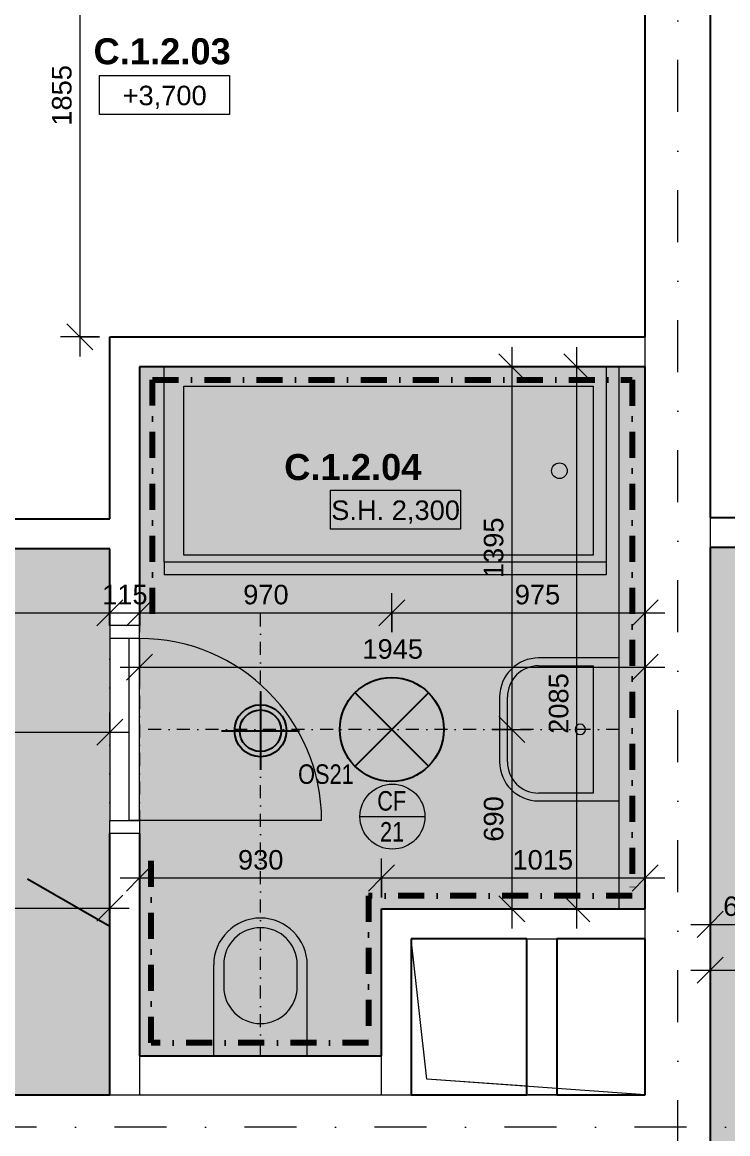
# Model space of a CAD drawing. Header units: millimetres. Extents: x -48113 to -1543, y -7799 to 11925.
# Drawn here: x -31256 to -28542, y -627 to 3648 of the extents above; entities that cross this region are included whole.
import ezdxf

# ---------------------------------------------------------------- set-up
doc = ezdxf.new("R2010")
doc.units = ezdxf.units.MM
for name, pattern in [('ABMV_DashDot_2_2mm-S0_6mm', [110, 50, -30, 0, -30]), ('HA_DashDot_10mm-S3mm', [500, 200, -150, 0, -150]), ('HA_DashDot_2_2mm-S0_6mm', [110, 50, -30, 0, -30]), ('HA_DashDot_4mm-S1mm', [200, 100, -50, 0, -50])]:
    doc.linetypes.add(name, pattern=pattern)
for name, color, linetype, lineweight in [('-UNDERLAY_A-DETL-____-OTLN', 9, 'Continuous', 25), ('-UNDERLAY_I-WALL-____-OTLN', 9, 'Continuous', 9), ('-UNDERLAY_P-SANR-FIXT-OTLN', 9, 'Continuous', 9), ('A-____-____-DIMS', 9, 'Continuous', 5), ('A-____-____-DIMS-50', 9, 'Continuous', 5), ('A-AREA-____-IDEN', 9, 'Continuous', 9), ('A-CLNG-____-IDEN', 9, 'Continuous', 9), ('A-CLNG-____-PATT', 9, 'Continuous', 9), ('A-DETL-____-OTLN', 9, 'Continuous', 25), ('A-DETL-____-THIN', 9, 'Continuous', 9), ('A-DETL-GENF-OTLN', 9, 'Continuous', 9), ('A-DOOR-____-MCUT', 9, 'HA_DashDot_2_2mm-S0_6mm', 9), ('A-DOOR-____-OTLN', 9, 'Continuous', 9), ('A-DOOR-FRAM-OTLN', 9, 'Continuous', 9), ('A-GENM-____-OTLN', 9, 'Continuous', 9), ('A-WALL-____-MCUT', 9, 'Continuous', 25), ('E-LITE-EQPM-IDEN', 9, 'Continuous', 9), ('E-LITE-EQPM-OTLN', 9, 'Continuous', 9), ('G-____-____-DIMS', 9, 'Continuous', 5), ('I-WALL-____-MCUT', 9, 'Continuous', 25), ('M-HVAC-CDFF-OTLN', 9, 'Continuous', 9), ('S-GRID-____-OTLN', 9, 'Continuous', 5)]:
    doc.layers.add(name, color=color, linetype=linetype, lineweight=lineweight)
doc.styles.add('Arial_1', font='arial.ttf', dxfattribs={"height": 75})
doc.styles.add('Arial_2', font='arial.ttf', dxfattribs={"width": 0.8, "height": 75})
doc.styles.add('Arial_B', font='arialbd.ttf', dxfattribs={"height": 100})
doc.dimstyles.new('Inner_Dimensions', dxfattribs={"dimscale": 304.8, "dimtxt": 76.519455, "dimasz": 0.328084, "dimexe": 0.246063, "dimexo": 0.0625, "dimgap": 0.032808, "dimtad": 1, "dimdec": 0, "dimzin": 0, "dimdsep": 46, "dimtxsty": 'Arial_1', "dimblk1": 'OBLIQUE', "dimblk2": 'OBLIQUE', "dimsah": 1, "dimcen": 0.09, "dimdle": 0.246063, "dimazin": 0, "dimtfac": 1, "dimtdec": 4, "dimtix": 1, "dimtmove": 0, "dimatfit": 3, "dimfxl": 0.246063, "dimfxlon": 1, "dimtvp": 1, "dimtolj": 1, "dimtzin": 0, "dimlwd": 9, "dimlwe": 9, "dimarcsym": 2})
doc.dimstyles.new('Inner_Dimensions_1', dxfattribs={"dimscale": 304.8, "dimtxt": 76.519455, "dimasz": 0.328084, "dimexe": 0.246063, "dimexo": 0.0625, "dimgap": 0.032808, "dimtad": 1, "dimdec": 0, "dimzin": 0, "dimdsep": 46, "dimtxsty": 'Arial_1', "dimblk1": 'OBLIQUE', "dimblk2": 'OBLIQUE', "dimsah": 1, "dimcen": 0.09, "dimdle": 0.246063, "dimazin": 0, "dimtfac": 1, "dimtdec": 4, "dimtix": 1, "dimtmove": 2, "dimatfit": 3, "dimfxl": 0.246063, "dimfxlon": 1, "dimtvp": 1, "dimtolj": 1, "dimtzin": 0, "dimlwd": 9, "dimlwe": 9, "dimarcsym": 2})

# ---------------------------------------------------------------- blocks, each defined once
blk = doc.blocks.new('ABMV_WashBasin_Generic - 550x460-1465709-DPS_1NP-C')
at = {"layer": '-UNDERLAY_P-SANR-FIXT-OTLN'}
for p, q in [((250, 510), (0, 510)), ((0, 480), (250, 480)), ((-150, 360), (-150, 50)), ((-120, 150), (-120, 360)), ((370, 360), (370, 150)), ((400, 50), (400, 360)), ((370, 150), (-120, 150))]:
    blk.add_line(p, q, dxfattribs=at)
for centre, radius, start, end in [((0, 360), 150, 90, 180), ((0, 360), 120, 90, 180), ((250, 360), 150, 360, 90), ((250, 360), 120, 360, 90), ((125, 200), 20, 90, 270), ((125, 200), 20, 270, 90)]:
    blk.add_arc(centre, radius, start, end, dxfattribs=at)
blk = doc.blocks.new('ABMV_Bathtub_Generic - 800x1700-1414026-DPS_1NP-C')
at = {"layer": '-UNDERLAY_P-SANR-FIXT-OTLN'}
for p, q in [((50, 1700), (800, 1700)), ((50, 1700), (800, 1700)), ((800, 1700), (800, 0)), ((800, 1700), (800, 0)), ((75, 50), (75, 1625)), ((75, 1625), (725, 1625)), ((75, 1625), (725, 1625)), ((75, 50), (75, 1625)), ((725, 1625), (725, 50)), ((725, 1625), (725, 50)), ((725, 50), (75, 50)), ((725, 50), (75, 50)), ((800, 0), (50, 0)), ((800, 0), (50, 0))]:
    blk.add_line(p, q, dxfattribs=at)
blk.add_circle((400, 180), 30, dxfattribs=at)
blk = doc.blocks.new('ABMV_Toilet_WallHung - Default-1928451-DPS_1NP-C')
at = {"layer": '-UNDERLAY_P-SANR-FIXT-OTLN'}
for p, q in [((-55, 75), (-55, 424.6)), ((-16.3, 426.2), (-16.3, 340.3)), ((266.3, 340.3), (266.3, 426.2)), ((305, 75), (305, 424.6))]:
    blk.add_line(p, q, dxfattribs=at)
for centre, radius, start, end in [((125, 424.6), 180, 0, 180), ((125, 426.2), 141.3, 360, 180), ((125, 340.3), 141.3, 180, 360)]:
    blk.add_arc(centre, radius, start, end, dxfattribs=at)
blk = doc.blocks.new('HA_DR_Single_Swing_Solid - In_BJ_700x2100-2040355-DPS_1NP-C')
at = {"layer": 'A-DOOR-____-MCUT'}
for p, q in [((-350, 57.5), (350, 57.5)), ((-350, -57.5), (350, -57.5))]:
    blk.add_line(p, q, dxfattribs=at)
at = {"layer": 'A-DOOR-____-OTLN', "lineweight": 5}
blk.add_line((350, 757.5), (350, 57.5), dxfattribs=at)
at = {"layer": 'A-DOOR-____-OTLN'}
for p, q in [((350, 57.5), (-350, 57.5)), ((-350, 57.5), (-350, 17.5)), ((350, 57.5), (350, 17.5)), ((350, 17.5), (-350, 17.5))]:
    blk.add_line(p, q, dxfattribs=at)
at = {"layer": 'A-DOOR-____-OTLN', "lineweight": 5}
blk.add_arc((350, 57.5), 700, 90, 180, dxfattribs=at)
at = {"layer": 'A-DOOR-FRAM-OTLN'}
for p, q in [((-400, 57.5), (-400, -57.5)), ((-350, 57.5), (-400, 57.5)), ((-350, 57.5), (-350, -57.5)), ((350, -57.5), (350, 57.5)), ((350, 57.5), (400, 57.5)), ((400, 57.5), (400, -57.5)), ((-400, -57.5), (-350, -57.5)), ((-350, -57.5), (350, -57.5)), ((400, -57.5), (350, -57.5))]:
    blk.add_line(p, q, dxfattribs=at)
blk = doc.blocks.new('HA_GM_Shaft_Rectangle - Default-2056019-DPS_1NP-C')
at = {"layer": 'A-DETL-GENF-OTLN'}
for p, q in [((60, -60), (600, 0)), ((0, -900), (60, -60))]:
    blk.add_line(p, q, dxfattribs=at)
at = {"layer": 'A-GENM-____-OTLN'}
for p, q in [((0, -900), (0, 0)), ((0, 0), (600, 0)), ((600, 0), (600, -900)), ((600, -900), (0, -900))]:
    blk.add_line(p, q, dxfattribs=at)
blk = doc.blocks.new('HA_GM_Shaft_Rectangle - Default-2056003-DPS_1NP-C')
at = {"layer": 'A-DETL-GENF-OTLN'}
for p, q in [((60, -60), (600, 0)), ((32.5, -445), (60, -60)), ((0, -900), (24.3, -560))]:
    blk.add_line(p, q, dxfattribs=at)
blk = doc.blocks.new('HA_LF_GenericSymbol - OS21_koupelna-1935287-DPS_1NP-C')
at = {"layer": 'E-LITE-EQPM-OTLN', "color": 11, "lineweight": 25}
for p, q in [((141.4, 141.4), (-141.4, -141.4)), ((-141.4, 141.4), (141.4, -141.4))]:
    blk.add_line(p, q, dxfattribs=at)
blk.add_circle((0, 0), 200, dxfattribs=at)
blk = doc.blocks.new('HA_GM_Tiling_LineBased - Generic Tiles-1986776-DPS_1NP-C')
at = {"layer": 'A-GENM-____-OTLN', "linetype": 'HA_DashDot_4mm-S1mm', "lineweight": 80}
blk.add_line((50, -50), (950, -50), dxfattribs=at)
blk = doc.blocks.new('HA_GM_Tiling_LineBased - Generic Tiles-1986777-DPS_1NP-C')
at = {"layer": 'A-GENM-____-OTLN', "linetype": 'HA_DashDot_4mm-S1mm', "lineweight": 80}
blk.add_line((50, -50), (1895, -50), dxfattribs=at)
blk = doc.blocks.new('HA_GM_Tiling_LineBased - Generic Tiles-1986778-DPS_1NP-C')
at = {"layer": 'A-GENM-____-OTLN', "linetype": 'HA_DashDot_4mm-S1mm', "lineweight": 80}
blk.add_line((50, -50), (2035, -50), dxfattribs=at)
blk = doc.blocks.new('HA_GM_Tiling_LineBased - Generic Tiles-1986770-DPS_1NP-C')
at = {"layer": 'A-GENM-____-OTLN', "linetype": 'HA_DashDot_4mm-S1mm', "lineweight": 80}
blk.add_line((50, -50), (1065, -50), dxfattribs=at)
blk = doc.blocks.new('HA_GM_Tiling_LineBased - Generic Tiles-1986779-DPS_1NP-C')
at = {"layer": 'A-GENM-____-OTLN', "linetype": 'HA_DashDot_4mm-S1mm', "lineweight": 80}
blk.add_line((-50, -50), (515, -50), dxfattribs=at)
blk = doc.blocks.new('HA_GM_Tiling_LineBased - Generic Tiles-1986780-DPS_1NP-C')
at = {"layer": 'A-GENM-____-OTLN', "linetype": 'HA_DashDot_4mm-S1mm', "lineweight": 80}
blk.add_line((50, -50), (885, -50), dxfattribs=at)
blk = doc.blocks.new('HA_GM_Tiling_LineBased - Generic Tiles-1986781-DPS_1NP-C')
at = {"layer": 'A-GENM-____-OTLN', "linetype": 'HA_DashDot_4mm-S1mm', "lineweight": 80}
blk.add_line((50, -50), (800, -50), dxfattribs=at)
blk = doc.blocks.new('HA_VZT_GenericSymbol - Default-1930925-DPS_1NP-C')
at = {"layer": 'M-HVAC-CDFF-OTLN', "color": 92, "lineweight": 25}
for p, q in [((0, 150), (0, -150)), ((-150, 0), (150, 0))]:
    blk.add_line(p, q, dxfattribs=at)
for radius in [100, 80]:
    blk.add_circle((0, 0), radius, dxfattribs=at)
blk = doc.blocks.new('DIMBLOCK33-DPS_1NP-C')
at = {"layer": 'A-____-____-DIMS-50', "lineweight": 9, "transparency": 16777216}
for p, q in [((-31034.4, 4293.2), (-31084.4, 4343.2)), ((-30959.4, 4293.2), (-31109.4, 4293.2)), ((-31034.4, 4293.2), (-31034.4, 2363.2)), ((-31034.4, 4293.2), (-30984.4, 4243.2)), ((-31034.4, 4293.2), (-30959.4, 4293.2)), ((-31034.4, 2438.2), (-31084.4, 2488.2)), ((-30959.4, 2438.2), (-31109.4, 2438.2)), ((-31034.4, 2438.2), (-30984.4, 2388.2)), ((-31034.4, 2438.2), (-30959.4, 2438.2))]:
    blk.add_line(p, q, dxfattribs=at)
at = {"layer": 'A-____-____-DIMS-50', "color": 0, "lineweight": 9, "transparency": 16777216, "insert": (-31141.7, 3250.3), "char_height": 75, "width": 276.883, "attachment_point": 1, "rotation": 90, "line_spacing_factor": 0.941778, "style": 'Arial_1'}
blk.add_mtext('1855', dxfattribs=at)
blk = doc.blocks.new('_Oblique')
at = {"color": 0, "linetype": 'ByBlock', "lineweight": -2}
blk.add_line((-0.5, -0.5), (0.5, 0.5), dxfattribs=at)
blk = doc.blocks.new('DIMBLOCK62-DPS_1NP-C')
at = {"layer": 'A-____-____-DIMS-50', "lineweight": 9, "transparency": 16777216}
for p, q in [((-32557.4, 1302.1), (-32557.4, 1452.1)), ((-32557.4, 1377.1), (-32507.4, 1427.1)), ((-30919.9, 1452.1), (-30919.9, 1302.1)), ((-30919.9, 1377.1), (-30919.9, 1452.1)), ((-30919.9, 1377.1), (-30869.9, 1427.1)), ((-32557.4, 1377.1), (-32607.4, 1327.1)), ((-32557.4, 1377.1), (-30919.9, 1377.1)), ((-32557.4, 1377.1), (-32557.4, 1302.1)), ((-30919.9, 1377.1), (-30969.9, 1327.1))]:
    blk.add_line(p, q, dxfattribs=at)
at = {"layer": 'A-____-____-DIMS-50', "color": 0, "lineweight": 9, "transparency": 16777216, "insert": (-31854, 1484.5), "char_height": 75, "width": 276.883, "attachment_point": 1, "line_spacing_factor": 0.941778, "style": 'Arial_1'}
blk.add_mtext('1638', dxfattribs=at)
blk = doc.blocks.new('DIMBLOCK63-DPS_1NP-C')
at = {"layer": 'A-____-____-DIMS-50', "lineweight": 9, "transparency": 16777216}
for p, q in [((-30919.9, 1452.1), (-30919.9, 1302.1)), ((-30919.9, 1377.1), (-30919.9, 1452.1)), ((-30919.9, 1377.1), (-30869.9, 1427.1)), ((-30804.9, 1452.1), (-30804.9, 1302.1)), ((-30804.9, 1377.1), (-30804.9, 1452.1)), ((-30804.9, 1377.1), (-30754.9, 1427.1)), ((-30919.9, 1377.1), (-30969.9, 1327.1)), ((-30919.9, 1377.1), (-30804.9, 1377.1)), ((-30804.9, 1377.1), (-30854.9, 1327.1))]:
    blk.add_line(p, q, dxfattribs=at)
at = {"layer": 'A-____-____-DIMS-50', "color": 0, "lineweight": 9, "transparency": 16777216, "insert": (-30948.9, 1484.5), "char_height": 75, "width": 207.662, "attachment_point": 1, "line_spacing_factor": 0.941778, "style": 'Arial_1'}
blk.add_mtext('115', dxfattribs=at)
blk = doc.blocks.new('DIMBLOCK64-DPS_1NP-C')
at = {"layer": 'A-____-____-DIMS-50', "lineweight": 9, "transparency": 16777216}
for p, q in [((-30804.9, 1452.1), (-30804.9, 1302.1)), ((-30804.9, 1377.1), (-30804.9, 1452.1)), ((-30804.9, 1377.1), (-30754.9, 1427.1)), ((-29834.9, 1302.1), (-29834.9, 1452.1)), ((-29834.9, 1377.1), (-29784.9, 1427.1)), ((-30804.9, 1377.1), (-30854.9, 1327.1)), ((-30804.9, 1377.1), (-29834.9, 1377.1)), ((-29834.9, 1377.1), (-29884.9, 1327.1)), ((-29834.9, 1377.1), (-29834.9, 1302.1))]:
    blk.add_line(p, q, dxfattribs=at)
at = {"layer": 'A-____-____-DIMS-50', "color": 0, "lineweight": 9, "transparency": 16777216, "insert": (-30406.4, 1484.5), "char_height": 75, "width": 207.662, "attachment_point": 1, "line_spacing_factor": 0.941778, "style": 'Arial_1'}
blk.add_mtext('970', dxfattribs=at)
blk = doc.blocks.new('DIMBLOCK65-DPS_1NP-C')
at = {"layer": 'A-____-____-DIMS-50', "lineweight": 9, "transparency": 16777216}
for p, q in [((-29834.9, 1302.1), (-29834.9, 1452.1)), ((-29834.9, 1377.1), (-29784.9, 1427.1)), ((-28859.9, 1452.1), (-28859.9, 1302.1)), ((-28859.9, 1377.1), (-28859.9, 1452.1)), ((-28859.9, 1377.1), (-28809.9, 1427.1)), ((-29834.9, 1377.1), (-29884.9, 1327.1)), ((-29834.9, 1377.1), (-28784.9, 1377.1)), ((-29834.9, 1377.1), (-29834.9, 1302.1)), ((-28859.9, 1377.1), (-28909.9, 1327.1))]:
    blk.add_line(p, q, dxfattribs=at)
at = {"layer": 'A-____-____-DIMS-50', "color": 0, "lineweight": 9, "transparency": 16777216, "insert": (-29361.8, 1484.5), "char_height": 75, "width": 207.662, "attachment_point": 1, "line_spacing_factor": 0.941778, "style": 'Arial_1'}
blk.add_mtext('975', dxfattribs=at)
blk = doc.blocks.new('DIMBLOCK79-DPS_1NP-C')
at = {"layer": 'A-____-____-DIMS-50', "lineweight": 9, "transparency": 16777216}
for p, q in [((-28609.9, 253.7), (-28609.9, 103.7)), ((-28609.9, 178.7), (-28609.9, 253.7)), ((-28609.9, 178.7), (-28559.9, 228.7)), ((-27997.4, 253.7), (-27997.4, 103.7)), ((-27997.4, 178.7), (-27997.4, 253.7)), ((-27997.4, 178.7), (-27947.4, 228.7)), ((-28684.9, 178.7), (-27997.4, 178.7)), ((-28609.9, 178.7), (-28659.9, 128.7)), ((-27997.4, 178.7), (-28047.4, 128.7))]:
    blk.add_line(p, q, dxfattribs=at)
at = {"layer": 'A-____-____-DIMS-50', "color": 0, "lineweight": 9, "transparency": 16777216, "insert": (-28559.9, 286), "char_height": 75, "width": 207.662, "attachment_point": 1, "line_spacing_factor": 0.941778, "style": 'Arial_1'}
blk.add_mtext('612', dxfattribs=at)
blk = doc.blocks.new('DIMBLOCK83-DPS_1NP-C')
at = {"layer": 'A-____-____-DIMS-50', "lineweight": 9, "transparency": 16777216}
for p, q in [((-29373.4, 2398.2), (-29373.4, 928.2)), ((-29373.4, 2323.2), (-29423.4, 2373.2)), ((-29298.4, 2323.2), (-29448.4, 2323.2)), ((-29373.4, 2323.2), (-29323.4, 2273.2)), ((-29373.4, 2323.2), (-29298.4, 2323.2)), ((-29373.4, 928.2), (-29423.4, 978.2)), ((-29448.4, 928.2), (-29298.4, 928.2)), ((-29373.4, 928.2), (-29448.4, 928.2)), ((-29373.4, 928.2), (-29323.4, 878.2))]:
    blk.add_line(p, q, dxfattribs=at)
at = {"layer": 'A-____-____-DIMS-50', "color": 0, "lineweight": 9, "transparency": 16777216, "insert": (-29480.8, 1510.3), "char_height": 75, "width": 276.883, "attachment_point": 1, "rotation": 90, "line_spacing_factor": 0.941778, "style": 'Arial_1'}
blk.add_mtext('1395', dxfattribs=at)
blk = doc.blocks.new('DIMBLOCK84-DPS_1NP-C')
at = {"layer": 'A-____-____-DIMS-50', "lineweight": 9, "transparency": 16777216}
for p, q in [((-29373.4, 928.2), (-29423.4, 978.2)), ((-29448.4, 928.2), (-29298.4, 928.2)), ((-29373.4, 928.2), (-29448.4, 928.2)), ((-29373.4, 928.2), (-29373.4, 163.2)), ((-29373.4, 928.2), (-29323.4, 878.2)), ((-29373.4, 238.2), (-29423.4, 288.2)), ((-29298.4, 238.2), (-29448.4, 238.2)), ((-29373.4, 238.2), (-29323.4, 188.2)), ((-29373.4, 238.2), (-29298.4, 238.2))]:
    blk.add_line(p, q, dxfattribs=at)
at = {"layer": 'A-____-____-DIMS-50', "color": 0, "lineweight": 9, "transparency": 16777216, "insert": (-29480.8, 496.7), "char_height": 75, "width": 207.662, "attachment_point": 1, "rotation": 90, "line_spacing_factor": 0.941778, "style": 'Arial_1'}
blk.add_mtext('690', dxfattribs=at)
blk = doc.blocks.new('Spot Elevations - Generic-448778-DPS_1NP-C')
at = {"layer": 'G-____-____-DIMS', "lineweight": 9}
for p, q in [((-5, 0), (-5, 3)), ((-5, 3), (5, 3)), ((5, 3), (5, 0)), ((5, 0), (-5, 0))]:
    blk.add_line(p, q, dxfattribs=at)
blk = doc.blocks.new('HA_Tag_Ceiling - Group _ Type Mark-1700485-DPS_1NP-C')
at = {"layer": 'A-CLNG-____-IDEN'}
blk.add_line((-2.5, 0), (2.5, 0), dxfattribs=at)
blk.add_circle((0, 0), 2.5, dxfattribs=at)
blk = doc.blocks.new('DIMBLOCK94-DPS_1NP-C')
at = {"layer": 'A-____-____-DIMS-50', "lineweight": 9, "transparency": 16777216}
for p, q in [((-32220.2, 842.9), (-32220.2, 992.9)), ((-30919.9, 992.9), (-30919.9, 842.9)), ((-30919.9, 917.9), (-30919.9, 992.9)), ((-32220.2, 917.9), (-32170.2, 967.9)), ((-30919.9, 917.9), (-30869.9, 967.9)), ((-32220.2, 917.9), (-32270.2, 867.9)), ((-32220.2, 917.9), (-30844.9, 917.9)), ((-32220.2, 917.9), (-32220.2, 842.9)), ((-30919.9, 917.9), (-30969.9, 867.9))]:
    blk.add_line(p, q, dxfattribs=at)
at = {"layer": 'A-____-____-DIMS-50', "color": 0, "lineweight": 9, "transparency": 16777216, "insert": (-31685.4, 1025.3), "char_height": 75, "width": 276.883, "attachment_point": 1, "line_spacing_factor": 0.941778, "style": 'Arial_1'}
blk.add_mtext('1300', dxfattribs=at)
blk = doc.blocks.new('DIMBLOCK96-DPS_1NP-C')
at = {"layer": 'A-____-____-DIMS-50', "lineweight": 9, "transparency": 16777216}
for p, q in [((-32069.9, 165.7), (-32069.9, 315.7)), ((-30919.9, 315.7), (-30919.9, 165.7)), ((-30919.9, 240.7), (-30919.9, 315.7)), ((-32069.9, 240.7), (-32019.9, 290.7)), ((-30919.9, 240.7), (-30869.9, 290.7)), ((-32144.9, 240.7), (-30844.9, 240.7)), ((-32069.9, 240.7), (-32119.9, 190.7)), ((-32069.9, 240.7), (-32069.9, 165.7)), ((-30919.9, 240.7), (-30969.9, 190.7))]:
    blk.add_line(p, q, dxfattribs=at)
at = {"layer": 'A-____-____-DIMS-50', "color": 0, "lineweight": 9, "transparency": 16777216, "insert": (-31610.3, 348.1), "char_height": 75, "width": 276.883, "attachment_point": 1, "line_spacing_factor": 0.941778, "style": 'Arial_1'}
blk.add_mtext('1150', dxfattribs=at)
blk = doc.blocks.new('DIMBLOCK150-DPS_1NP-C')
at = {"layer": 'A-____-____-DIMS-50', "lineweight": 9, "transparency": 16777216}
for p, q in [((-30804.9, 1242.9), (-30804.9, 1092.9)), ((-30804.9, 1167.9), (-30804.9, 1242.9)), ((-28859.9, 1242.9), (-28859.9, 1092.9)), ((-28859.9, 1167.9), (-28859.9, 1242.9)), ((-30804.9, 1167.9), (-30754.9, 1217.9)), ((-28859.9, 1167.9), (-28809.9, 1217.9)), ((-30879.9, 1167.9), (-28784.9, 1167.9)), ((-30804.9, 1167.9), (-30854.9, 1117.9)), ((-28859.9, 1167.9), (-28909.9, 1117.9))]:
    blk.add_line(p, q, dxfattribs=at)
at = {"layer": 'A-____-____-DIMS-50', "color": 0, "lineweight": 9, "transparency": 16777216, "insert": (-29947.8, 1275.3), "char_height": 75, "width": 276.883, "attachment_point": 1, "line_spacing_factor": 0.941778, "style": 'Arial_1'}
blk.add_mtext('1945', dxfattribs=at)
blk = doc.blocks.new('DIMBLOCK151-DPS_1NP-C')
at = {"layer": 'A-____-____-DIMS-50', "lineweight": 9, "transparency": 16777216}
for p, q in [((-29123.4, 163.2), (-29123.4, 2398.2)), ((-29123.4, 2323.2), (-29173.4, 2373.2)), ((-29198.4, 2323.2), (-29048.4, 2323.2)), ((-29123.4, 2323.2), (-29198.4, 2323.2)), ((-29123.4, 2323.2), (-29073.4, 2273.2)), ((-29123.4, 238.2), (-29173.4, 288.2)), ((-29198.4, 238.2), (-29048.4, 238.2)), ((-29123.4, 238.2), (-29198.4, 238.2)), ((-29123.4, 238.2), (-29073.4, 188.2))]:
    blk.add_line(p, q, dxfattribs=at)
at = {"layer": 'A-____-____-DIMS-50', "color": 0, "lineweight": 9, "transparency": 16777216, "insert": (-29230.8, 911.5), "char_height": 75, "width": 276.883, "attachment_point": 1, "rotation": 90, "line_spacing_factor": 0.941778, "style": 'Arial_1'}
blk.add_mtext('2085', dxfattribs=at)
blk = doc.blocks.new('DIMBLOCK154-DPS_1NP-C')
at = {"layer": 'A-____-____-DIMS-50', "lineweight": 9, "transparency": 16777216}
for p, q in [((-28609.9, 76.8), (-28609.9, -73.2)), ((-28609.9, 1.8), (-28609.9, 76.8)), ((-28609.9, 1.8), (-28559.9, 51.8)), ((-27384.9, 76.8), (-27384.9, -73.2)), ((-27384.9, 1.8), (-27384.9, 76.8)), ((-27384.9, 1.8), (-27334.9, 51.8)), ((-28684.9, 1.8), (-27309.9, 1.8)), ((-28609.9, 1.8), (-28659.9, -48.2)), ((-27384.9, 1.8), (-27434.9, -48.2))]:
    blk.add_line(p, q, dxfattribs=at)
at = {"layer": 'A-____-____-DIMS-50', "color": 0, "lineweight": 9, "transparency": 16777216, "insert": (-28112.8, 109.2), "char_height": 75, "width": 276.883, "attachment_point": 1, "line_spacing_factor": 0.941778, "style": 'Arial_1'}
blk.add_mtext('1225', dxfattribs=at)
blk = doc.blocks.new('DIMBLOCK164-DPS_1NP-C')
at = {"layer": 'A-____-____-DIMS-50', "lineweight": 9, "transparency": 16777216}
for p, q in [((-30804.9, 431.9), (-30804.9, 281.9)), ((-30804.9, 356.9), (-30804.9, 431.9)), ((-29874.9, 281.9), (-29874.9, 431.9)), ((-30804.9, 356.9), (-30754.9, 406.9)), ((-29874.9, 356.9), (-29824.9, 406.9)), ((-30879.9, 356.9), (-29874.9, 356.9)), ((-30804.9, 356.9), (-30854.9, 306.9)), ((-29874.9, 356.9), (-29924.9, 306.9)), ((-29874.9, 356.9), (-29874.9, 281.9))]:
    blk.add_line(p, q, dxfattribs=at)
at = {"layer": 'A-____-____-DIMS-50', "color": 0, "lineweight": 9, "transparency": 16777216, "insert": (-30426.4, 464.3), "char_height": 75, "width": 207.662, "attachment_point": 1, "line_spacing_factor": 0.941778, "style": 'Arial_1'}
blk.add_mtext('930', dxfattribs=at)
blk = doc.blocks.new('DIMBLOCK165-DPS_1NP-C')
at = {"layer": 'A-____-____-DIMS-50', "lineweight": 9, "transparency": 16777216}
for p, q in [((-29874.9, 281.9), (-29874.9, 431.9)), ((-28859.9, 431.9), (-28859.9, 281.9)), ((-28859.9, 356.9), (-28859.9, 431.9)), ((-29874.9, 356.9), (-29824.9, 406.9)), ((-28859.9, 356.9), (-28809.9, 406.9)), ((-29874.9, 356.9), (-29924.9, 306.9)), ((-29874.9, 356.9), (-28784.9, 356.9)), ((-29874.9, 356.9), (-29874.9, 281.9)), ((-28859.9, 356.9), (-28909.9, 306.9))]:
    blk.add_line(p, q, dxfattribs=at)
at = {"layer": 'A-____-____-DIMS-50', "color": 0, "lineweight": 9, "transparency": 16777216, "insert": (-29370.4, 464.3), "char_height": 75, "width": 276.883, "attachment_point": 1, "line_spacing_factor": 0.941778, "style": 'Arial_1'}
blk.add_mtext('1015', dxfattribs=at)

msp = doc.modelspace()

# ---------------------------------------------------------------- hatches: boundary and pattern name
at = {"layer": 'A-CLNG-____-PATT', "lineweight": 5}
msp.add_hatch(color=256, dxfattribs=at).paths.add_polyline_path([(-29874.9, -326.8), (-29874.9, 238.2), (-28859.9, 238.2), (-28859.9, 2323.2), (-30804.9, 2323.2), (-30804.9, -326.8), (-30710.4, -326.8)])
h = msp.add_hatch(color=256, dxfattribs=at)
h.paths.add_polyline_path([(-27384.9, -3101.8), (-27384.9, 1628.2), (-28609.9, 1628.2), (-28609.9, -726.8), (-29834.9, -726.8), (-29834.9, -3101.8), (-27555.9, -3101.8)])
h.paths.add_polyline_path([(-28135, -1947.3), (-28144.1, -1946.1), (-28152.5, -1942.6), (-28159.8, -1937), (-28165.4, -1929.8), (-28168.9, -1921.4), (-28170, -1912.3), (-28168.9, -1903.2), (-28165.4, -1894.8), (-28159.8, -1887.5), (-28152.5, -1882), (-28144.1, -1878.5), (-28135, -1877.3), (-28126, -1878.5), (-28117.5, -1882), (-28110.3, -1887.5), (-28104.7, -1894.8), (-28101.2, -1903.2), (-28100, -1912.3), (-28101.2, -1921.4), (-28104.7, -1929.8), (-28110.3, -1937), (-28117.5, -1942.6), (-28126, -1946.1)])
h = msp.add_hatch(color=256, dxfattribs=at)
h.paths.add_polyline_path([(-30919.9, -476.8), (-30919.9, 1623.2), (-34194.9, 1623.2), (-34194.9, -476.8), (-31764.9, -476.8), (-31764.9, 173.2), (-31649.9, 173.2), (-31649.9, -476.8)])
h.paths.add_polyline_path([(-32220.2, 588.5), (-32229.3, 589.7), (-32237.7, 593.2), (-32245, 598.8), (-32250.5, 606), (-32254, 614.5), (-32255.2, 623.5), (-32254, 632.6), (-32250.5, 641), (-32245, 648.3), (-32237.7, 653.8), (-32229.3, 657.3), (-32220.2, 658.5), (-32211.2, 657.3), (-32202.7, 653.8), (-32195.5, 648.3), (-32189.9, 641), (-32186.4, 632.6), (-32185.2, 623.5), (-32186.4, 614.5), (-32189.9, 606), (-32195.5, 598.8), (-32202.7, 593.2), (-32211.2, 589.7)])

# ---------------------------------------------------------------- linework, layer by layer
at = {"layer": '-UNDERLAY_A-DETL-____-OTLN'}
msp.add_line((-31236, 354.3), (-30919.9, 171.8), dxfattribs=at)
at = {"layer": '-UNDERLAY_I-WALL-____-OTLN'}
for p, q in [((-28959.9, 238.2), (-28959.9, 2323.2)), ((-30709.9, 1573.2), (-29009.9, 1573.2)), ((-30709.9, 1573.2), (-30709.9, 1523.2)), ((-29009.9, 1573.2), (-29009.9, 1523.2)), ((-29009.9, 1523.2), (-30709.9, 1523.2))]:
    msp.add_line(p, q, dxfattribs=at)
at = {"layer": 'A-DETL-____-OTLN', "linetype": 'ABMV_DashDot_2_2mm-S0_6mm', "lineweight": 5}
for p, q in [((-30339.9, -326.8), (-30339.9, 1393.2)), ((-28959.9, 928.2), (-30779.9, 928.2))]:
    msp.add_line(p, q, dxfattribs=at)
at = {"layer": 'A-DETL-____-THIN'}
msp.add_line((-30804.9, -476.8), (-29874.9, -476.8), dxfattribs=at)
at = {"layer": 'A-WALL-____-MCUT', "lineweight": 9}
for p, q in [((-28859.9, 2323.2), (-28859.9, 2438.2)), ((-28609.9, 1743.2), (-28609.9, 1628.2)), ((-28859.9, 123.2), (-28859.9, 238.2)), ((-30804.9, -326.8), (-30804.9, -476.8)), ((-29874.9, -476.8), (-29874.9, -326.8)), ((-30919.9, -476.8), (-30804.9, -476.8)), ((-29874.9, -476.8), (-29759.9, -476.8)), ((-29314.9, -476.8), (-29199.9, -476.8))]:
    msp.add_line(p, q, dxfattribs=at)
at = {"layer": 'I-WALL-____-MCUT'}
for p, q in [((-28859.9, 2438.2), (-28859.9, 6148.2)), ((-28609.9, 6148.2), (-28609.9, 1743.2)), ((-30919.9, 1738.2), (-30919.9, 2438.2)), ((-30919.9, 2438.2), (-28859.9, 2438.2)), ((-30804.9, 2323.2), (-30804.9, 1328.2)), ((-28859.9, 2323.2), (-30804.9, 2323.2)), ((-28859.9, 238.2), (-28859.9, 2323.2)), ((-31539.9, 1738.2), (-30919.9, 1738.2)), ((-28609.9, 1743.2), (-28449.9, 1743.2)), ((-28609.9, 1628.2), (-28609.9, -726.8)), ((-28449.9, 1628.2), (-28609.9, 1628.2)), ((-30919.9, 1623.2), (-31539.9, 1623.2)), ((-30919.9, 1328.2), (-30919.9, 1623.2)), ((-30919.9, -476.8), (-30919.9, 528.2)), ((-30804.9, 528.2), (-30804.9, -326.8)), ((-29874.9, -326.8), (-29874.9, 238.2)), ((-29874.9, 238.2), (-28859.9, 238.2)), ((-29759.9, 123.2), (-29759.9, -476.8)), ((-29314.9, 123.2), (-29759.9, 123.2)), ((-29314.9, -476.8), (-29314.9, 123.2)), ((-28859.9, 123.2), (-29199.9, 123.2)), ((-29199.9, 123.2), (-29199.9, -476.8)), ((-28859.9, -476.8), (-28859.9, 123.2)), ((-30804.9, -326.8), (-29874.9, -326.8)), ((-31649.9, -476.8), (-30919.9, -476.8)), ((-29759.9, -476.8), (-29314.9, -476.8)), ((-29199.9, -476.8), (-28859.9, -476.8))]:
    msp.add_line(p, q, dxfattribs=at)
at = {"layer": 'S-GRID-____-OTLN', "linetype": 'HA_DashDot_10mm-S3mm', "lineweight": 9}
for p, q in [((-28734.9, -6198.9), (-28734.9, 10325.3)), ((-22199.7, -601.8), (-46512.7, -601.8))]:
    msp.add_line(p, q, dxfattribs=at)

# ---------------------------------------------------------------- block references
at = {"layer": '-UNDERLAY_P-SANR-FIXT-OTLN'}
for name, p, rotation in [('ABMV_Bathtub_Generic - 800x1700-1414026-DPS_1NP-C', (-29009.9, 1523.2), 89.99999999999953), ('ABMV_WashBasin_Generic - 550x460-1465709-DPS_1NP-C', (-28909.9, 803.2), 89.9999999999997)]:
    msp.add_blockref(name, p, dxfattribs=dict(at, rotation=rotation))
msp.add_blockref('ABMV_Toilet_WallHung - Default-1928451-DPS_1NP-C', (-30464.9, -401.8), dxfattribs=at)
at = {"layer": 'A-CLNG-____-IDEN', "xscale": 49.99999999999998, "yscale": 49.99999999999998, "zscale": 49.99999999999998}
msp.add_blockref('HA_Tag_Ceiling - Group _ Type Mark-1700485-DPS_1NP-C', (-29832.4, 592.9), dxfattribs=at)
at = {"layer": 'A-DOOR-____-OTLN', "rotation": 269.9999999999996}
msp.add_blockref('HA_DR_Single_Swing_Solid - In_BJ_700x2100-2040355-DPS_1NP-C', (-30862.4, 928.2), dxfattribs=at)
at = {"layer": 'A-GENM-____-OTLN', "linetype": 'HA_DashDot_4mm-S1mm', "lineweight": 80}
for name, p, rotation in [('HA_GM_Tiling_LineBased - Generic Tiles-1986776-DPS_1NP-C', (-30804.9, 1323.2), 90), ('HA_GM_Tiling_LineBased - Generic Tiles-1986778-DPS_1NP-C', (-28859.9, 2323.2), 269.9999999999999), ('HA_GM_Tiling_LineBased - Generic Tiles-1986781-DPS_1NP-C', (-30809.9, -326.8), 90), ('HA_GM_Tiling_LineBased - Generic Tiles-1986770-DPS_1NP-C', (-28859.9, 238.2), 180), ('HA_GM_Tiling_LineBased - Generic Tiles-1986779-DPS_1NP-C', (-29874.9, 238.2), 270), ('HA_GM_Tiling_LineBased - Generic Tiles-1986780-DPS_1NP-C', (-29874.9, -326.8), 180)]:
    msp.add_blockref(name, p, dxfattribs=dict(at, rotation=rotation))
msp.add_blockref('HA_GM_Tiling_LineBased - Generic Tiles-1986777-DPS_1NP-C', (-30804.9, 2323.2), dxfattribs=at)
at = {"layer": 'A-GENM-____-OTLN', "lineweight": 5, "rotation": 89.9999999999996}
msp.add_blockref('HA_GM_Shaft_Rectangle - Default-2056019-DPS_1NP-C', (-29759.9, -476.8), dxfattribs=at)
at = {"layer": 'A-GENM-____-OTLN', "rotation": 89.9999999999996}
msp.add_blockref('HA_GM_Shaft_Rectangle - Default-2056003-DPS_1NP-C', (-29759.9, -476.8), dxfattribs=at)
at = {"layer": 'E-LITE-EQPM-OTLN', "color": 11, "lineweight": 25}
msp.add_blockref('HA_LF_GenericSymbol - OS21_koupelna-1935287-DPS_1NP-C', (-29834.9, 928.2), dxfattribs=at)
at = {"layer": 'G-____-____-DIMS', "lineweight": 9, "xscale": 49.99999999999998, "yscale": 49.99999999999998, "zscale": 49.99999999999998}
for p in [(-30709.1, 3293.2), (-29821, 1698)]:
    msp.add_blockref('Spot Elevations - Generic-448778-DPS_1NP-C', p, dxfattribs=at)
at = {"layer": 'M-HVAC-CDFF-OTLN', "color": 92, "lineweight": 25}
msp.add_blockref('HA_VZT_GenericSymbol - Default-1930925-DPS_1NP-C', (-30339.9, 923.2), dxfattribs=at)

# ---------------------------------------------------------------- texts
at = {"layer": 'A-AREA-____-IDEN', "lineweight": 5, "char_height": 100, "width": 653.375, "attachment_point": 1, "style": 'Arial_B'}
for s, insert in [('C.1.2.03', (-30982.1, 3586.5)), ('C.1.2.04', (-30248.7, 1987.5))]:
    msp.add_mtext(s, dxfattribs=dict(at, insert=insert))
at = {"layer": 'A-CLNG-____-IDEN', "lineweight": 5, "char_height": 75, "attachment_point": 1, "style": 'Arial_2'}
for s, insert, width in [('CF', (-29890.8, 691.1), 137.89), ('21', (-29880.2, 572), 115.443)]:
    msp.add_mtext(s, dxfattribs=dict(at, insert=insert, width=width))
at = {"layer": 'E-LITE-EQPM-IDEN', "lineweight": 5, "insert": (-30195.3, 793.9), "char_height": 75, "width": 262.953, "attachment_point": 1, "style": 'Arial_2'}
msp.add_mtext('OS21', dxfattribs=at)
at = {"layer": 'G-____-____-DIMS', "lineweight": 9, "insert": (-30067.7, 1808.9), "char_height": 75, "width": 592.246, "attachment_point": 1, "line_spacing_factor": 0.941778, "style": 'Arial_1'}
msp.add_mtext('S.H. 2,300', dxfattribs=at)

# ---------------------------------------------------------------- dimensions: what is measured, and where the dimension line sits
at = {"layer": 'A-____-____-DIMS', "lineweight": 9}
for base, p1, p2, override, picture, middle in [((-31034.4, 2438.2), (-30959.4, 4293.2), (-30959.4, 2438.2), {"dimpost": '<>', "dimfxl": 1855}, 'DIMBLOCK33-DPS_1NP-C', (-31082.7, 3365.7)), ((-29373.4, 928.2), (-29298.4, 2323.2), (-29448.4, 928.2), {"dimpost": '<>', "dimfxl": 1403.041339}, 'DIMBLOCK83-DPS_1NP-C', (-29421.7, 1625.7)), ((-29373.4, 238.2), (-29448.4, 928.2), (-29298.4, 238.2), {"dimpost": '<>', "dimfxl": 706.116138}, 'DIMBLOCK84-DPS_1NP-C', (-29421.7, 583.2))]:
    dim = msp.add_linear_dim(base=base, p1=p1, p2=p2, angle=90, dimstyle='Inner_Dimensions', override=override, dxfattribs=at)
    dim.commit()
    dim.dimension.update_dxf_attribs({"geometry": picture, "text_midpoint": middle})
dim = msp.add_linear_dim(base=(-29123.4, 2323.2), p1=(-29198.4, 238.2), p2=(-29198.4, 2323.2), angle=90, dimstyle='Inner_Dimensions_1', override={"dimpost": '<>', "dimfxl": 2085}, dxfattribs=at)
dim.commit()
dim.dimension.update_dxf_attribs({"geometry": 'DIMBLOCK151-DPS_1NP-C', "text_midpoint": (-29180.8, 1049.9), "dimtype": 160, "text_rotation": 90})
for base, p1, p2, override, picture, middle in [((-30919.9022244, 1377.1436583), (-32557.4022244, 1302.1436583), (-30919.9022244, 1452.1436583), {"dimpost": '<>', "dimfxl": 1644.355877}, 'DIMBLOCK62-DPS_1NP-C', (-31738.6522244, 1425.4622124)), ((-30804.9, 1377.1), (-30919.9, 1452.1), (-30804.9, 1452.1), {"dimpost": '<>', "dimfxl": 115}, 'DIMBLOCK63-DPS_1NP-C', (-30862.4, 1425.4)), ((-29834.9, 1377.1), (-30804.9, 1452.1), (-29834.9, 1302.1), {"dimpost": '<>', "dimfxl": 981.529419}, 'DIMBLOCK64-DPS_1NP-C', (-30319.9, 1425.4)), ((-28859.9, 1167.9), (-30804.9, 1242.9), (-28859.9, 1242.9), {"dimpost": '<>', "dimfxl": 1945}, 'DIMBLOCK150-DPS_1NP-C', (-29832.4, 1216.2)), ((-30919.9, 917.9), (-32220.2, 842.9), (-30919.9, 992.9), {"dimpost": '<>', "dimfxl": 1308.932977}, 'DIMBLOCK94-DPS_1NP-C', (-31570.1, 966.2)), ((-29874.9, 356.9), (-30804.9, 431.9), (-29874.9, 281.9), {"dimpost": '<>', "dimfxl": 942.019108}, 'DIMBLOCK164-DPS_1NP-C', (-30339.9, 405.2)), ((-30919.9, 240.7), (-32069.9, 165.7), (-30919.9, 315.7), {"dimpost": '<>', "dimfxl": 1159.74135}, 'DIMBLOCK96-DPS_1NP-C', (-31494.9, 289)), ((-27384.9, 1.8), (-28609.9, 76.8), (-27384.9, 76.8), {"dimpost": '<>', "dimfxl": 1225}, 'DIMBLOCK154-DPS_1NP-C', (-27997.4, 50.1))]:
    dim = msp.add_linear_dim(base=base, p1=p1, p2=p2, dimstyle='Inner_Dimensions', override=override, dxfattribs=at)
    dim.commit()
    dim.dimension.update_dxf_attribs({"geometry": picture, "text_midpoint": middle})
for base, p1, p2, override, picture, middle in [((-28859.9, 1377.1), (-29834.9, 1302.1), (-28859.9, 1452.1), {"dimpost": '<>', "dimfxl": 986.470983}, 'DIMBLOCK65-DPS_1NP-C', (-29258, 1434.5)), ((-28859.9, 356.9), (-29874.9, 281.9), (-28859.9, 431.9), {"dimpost": '<>', "dimfxl": 1026.023879}, 'DIMBLOCK165-DPS_1NP-C', (-29232, 414.3)), ((-27997.4022244, 178.6605966), (-28609.9022244, 253.6605966), (-27997.4022244, 253.6605966), {"dimpost": '<>', "dimfxl": 612.5}, 'DIMBLOCK79-DPS_1NP-C', (-28456.0471182, 236.0278219))]:
    dim = msp.add_linear_dim(base=base, p1=p1, p2=p2, dimstyle='Inner_Dimensions_1', override=override, dxfattribs=at)
    dim.commit()
    dim.dimension.update_dxf_attribs({"geometry": picture, "text_midpoint": middle, "dimtype": 160})

# ---------------------------------------------------------------- next in the draw order: texts
at = {"layer": 'G-____-____-DIMS', "lineweight": 9, "insert": (-30870.2, 3404), "char_height": 75, "width": 386.567, "attachment_point": 1, "line_spacing_factor": 0.941778, "style": 'Arial_1', "bg_fill": 3, "box_fill_scale": 1.25, "bg_fill_color": 256, "bg_fill_true_color": 13158600, "bg_fill_transparency": 0}
msp.add_mtext('+3,700', dxfattribs=at)

doc.saveas('drawing.dxf')
